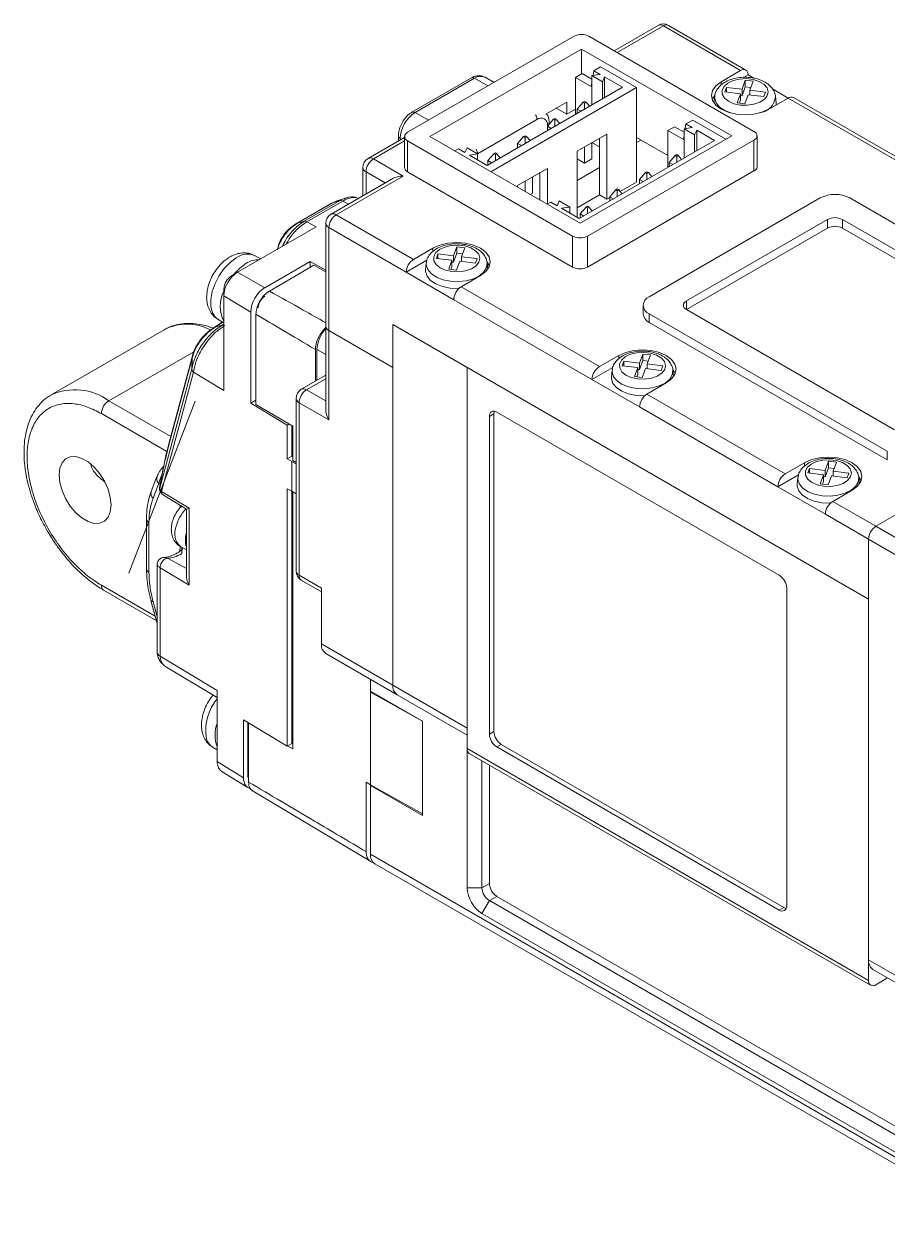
# Model space of a CAD drawing. Header units: millimetres. Extents: x 5 to 415, y 5 to 292.
# Drawn here: x 308.93 to 329.46, y 232.69 to 261.18 of the extents above; entities that cross this region are included whole.
import ezdxf

# ---------------------------------------------------------------- set-up
doc = ezdxf.new("R2010")
doc.units = ezdxf.units.MM
doc.linetypes.add('CENTERX2', pattern=[20.32, 12.7, -2.54, 2.54, -2.54])
doc.layers.add('CENTER_LINE', color=7, linetype='CENTERX2')

msp = doc.modelspace()

# ---------------------------------------------------------------- linework, layer by layer
at = {"color": 7, "linetype": 'Continuous', "lineweight": 18}
for p, q in [((324.016, 261.147), (322.972, 260.545)), ((325.979, 260.074), (324.141, 261.135)), ((326.104, 260.086), (324.266, 261.147)), ((322.019, 260.89), (318.06, 258.604)), ((326.297, 258.625), (322.373, 260.89)), ((322.196, 260.584), (318.59, 258.502)), ((322.196, 260.584), (325.767, 258.523)), ((322.196, 259.992), (322.196, 260.584)), ((322.488, 260.068), (322.647, 260.16)), ((322.647, 260.16), (323.504, 259.666)), ((319.576, 259.897), (318.161, 259.081)), ((319.651, 259.89), (318.236, 259.073)), ((320.115, 259.791), (319.901, 259.915)), ((322.214, 260.002), (322.055, 259.91)), ((322.055, 259.91), (322.426, 259.696)), ((322.055, 259.91), (322.055, 259.033)), ((322.214, 260.002), (322.443, 259.87)), ((322.443, 259.952), (322.638, 259.982)), ((322.692, 259.808), (322.443, 259.952)), ((322.443, 259.257), (322.443, 259.952)), ((322.488, 260.068), (322.469, 259.956)), ((322.488, 260.068), (322.638, 259.982)), ((322.744, 259.921), (322.692, 259.808)), ((322.744, 259.921), (323.168, 259.676)), ((322.744, 259.431), (322.744, 259.921)), ((325.979, 260.074), (325.52, 259.808)), ((326.09, 259.843), (326.012, 259.628)), ((326.156, 259.972), (326.048, 259.909)), ((326.276, 259.82), (326.09, 259.843)), ((326.09, 259.688), (326.09, 259.843)), ((326.292, 259.893), (326.156, 259.972)), ((323.168, 259.676), (319.951, 257.818)), ((323.504, 259.666), (320.04, 257.665)), ((322.443, 259.797), (322.426, 259.696)), ((322.692, 259.401), (322.692, 259.808)), ((323.504, 259.666), (323.504, 257.42)), ((325.64, 259.673), (325.601, 259.566)), ((325.601, 259.566), (325.973, 259.521)), ((326.012, 259.628), (325.64, 259.673)), ((325.64, 259.561), (325.64, 259.673)), ((326.09, 259.688), (326.012, 259.473)), ((326.012, 259.473), (326.012, 259.628)), ((326.222, 259.672), (326.09, 259.688)), ((326.198, 259.606), (326.276, 259.82)), ((326.57, 259.561), (326.198, 259.606)), ((326.198, 259.494), (326.198, 259.606)), ((326.531, 259.453), (326.57, 259.561)), ((327.111, 259.42), (326.736, 259.637)), ((321.843, 259.318), (321.348, 259.033)), ((321.843, 259.033), (321.843, 259.318)), ((322.09, 259.155), (322.232, 259.318)), ((322.267, 259.339), (322.232, 259.318)), ((322.232, 259.318), (322.267, 259.298)), ((322.302, 259.318), (322.267, 259.339)), ((322.267, 259.298), (322.302, 259.318)), ((322.267, 259.298), (322.267, 259.155)), ((322.302, 259.318), (322.385, 259.223)), ((325.362, 259.459), (325.346, 259.306)), ((325.973, 259.521), (325.895, 259.306)), ((325.895, 259.306), (326.081, 259.284)), ((325.973, 259.366), (325.949, 259.3)), ((325.973, 259.366), (325.973, 259.521)), ((326.012, 259.473), (325.973, 259.478)), ((326.081, 259.284), (326.159, 259.498)), ((326.159, 259.498), (326.531, 259.453)), ((326.651, 259.155), (327.111, 259.42)), ((326.825, 259.304), (326.808, 259.459)), ((330.399, 257.522), (327.111, 259.42)), ((330.524, 257.535), (327.236, 259.433)), ((321.595, 259.175), (321.843, 259.033)), ((322.055, 259.155), (321.843, 259.033)), ((322.178, 259.104), (322.09, 259.155)), ((322.09, 259.155), (322.09, 259.053)), ((321.383, 258.747), (321.524, 258.91)), ((321.471, 258.696), (321.383, 258.747)), ((321.383, 258.747), (321.383, 258.645)), ((321.427, 258.798), (321.427, 258.828)), ((321.56, 258.931), (321.524, 258.91)), ((321.524, 258.91), (321.56, 258.89)), ((321.595, 258.91), (321.56, 258.931)), ((321.56, 258.89), (321.595, 258.91)), ((321.56, 258.747), (321.56, 258.89)), ((321.595, 258.91), (321.678, 258.815)), ((324.406, 258.737), (324.247, 258.645)), ((324.406, 258.737), (324.635, 258.605)), ((324.635, 258.686), (324.83, 258.716)), ((324.884, 258.543), (324.635, 258.686)), ((324.635, 257.991), (324.635, 258.686)), ((324.68, 258.803), (324.662, 258.69)), ((324.68, 258.803), (324.839, 258.895)), ((324.68, 258.803), (324.83, 258.716)), ((324.839, 258.895), (325.626, 258.441)), ((317.986, 258.483), (317.121, 257.984)), ((317.839, 258.522), (317.839, 258.398)), ((317.986, 258.502), (317.986, 257.767)), ((318.59, 258.502), (322.161, 256.441)), ((320.817, 258.502), (320.676, 258.339)), ((320.853, 258.522), (320.817, 258.502)), ((320.817, 258.502), (320.853, 258.482)), ((320.888, 258.502), (320.853, 258.522)), ((320.853, 258.482), (320.888, 258.502)), ((320.853, 258.482), (320.853, 258.339)), ((320.971, 258.407), (320.888, 258.502)), ((322.09, 258.155), (322.797, 258.563)), ((325.36, 258.41), (322.143, 256.553)), ((325.767, 258.523), (322.161, 256.441)), ((322.338, 256.135), (326.297, 258.421)), ((322.62, 258.461), (322.62, 257.767)), ((322.797, 258.563), (322.797, 257.012)), ((324.247, 258.053), (323.504, 258.482)), ((323.504, 258.359), (323.611, 258.42)), ((324.247, 258.645), (324.618, 258.431)), ((324.247, 258.645), (324.247, 257.767)), ((324.635, 258.532), (324.618, 258.431)), ((324.936, 258.655), (324.884, 258.543)), ((324.884, 258.135), (324.884, 258.543)), ((324.936, 258.655), (325.36, 258.41)), ((324.936, 258.165), (324.936, 258.655)), ((326.297, 257.686), (326.297, 258.421)), ((326.371, 257.788), (326.371, 258.523)), ((318.06, 258.4), (321.984, 256.135)), ((318.06, 258.4), (318.06, 257.665)), ((319.183, 258.16), (319.271, 258.211)), ((319.421, 258.125), (319.271, 258.211)), ((319.473, 258.237), (319.421, 258.125)), ((319.722, 258.093), (319.473, 258.237)), ((320.764, 258.288), (320.676, 258.339)), ((320.676, 258.339), (320.676, 258.237)), ((322.09, 256.604), (322.09, 258.155)), ((322.267, 258.257), (322.267, 257.869)), ((322.62, 258.257), (322.444, 258.359)), ((322.444, 258.359), (322.444, 257.971)), ((317.246, 257.971), (317.954, 257.563)), ((319.527, 258.063), (319.722, 258.093)), ((319.951, 257.818), (319.527, 258.063)), ((319.722, 257.951), (319.722, 258.093)), ((319.969, 257.931), (320.11, 258.094)), ((320.057, 257.88), (319.969, 257.931)), ((319.969, 257.931), (319.969, 257.829)), ((320.146, 258.114), (320.11, 258.094)), ((320.11, 258.094), (320.146, 258.073)), ((320.181, 258.094), (320.146, 258.114)), ((320.146, 258.073), (320.181, 258.094)), ((320.146, 258.073), (320.146, 257.931)), ((320.181, 258.094), (320.263, 257.999)), ((322.09, 257.971), (322.267, 257.869)), ((322.267, 257.869), (322.444, 257.971)), ((324.282, 257.89), (324.424, 258.053)), ((324.37, 257.839), (324.282, 257.89)), ((324.282, 257.89), (324.282, 257.788)), ((324.459, 258.073), (324.424, 258.053)), ((324.424, 258.053), (324.459, 258.033)), ((324.494, 258.053), (324.459, 258.073)), ((324.459, 258.033), (324.494, 258.053)), ((324.459, 258.033), (324.459, 257.89)), ((324.494, 258.053), (324.577, 257.958)), ((317.954, 257.563), (316.363, 256.645)), ((316.996, 257.767), (316.996, 257.095)), ((318.06, 257.665), (321.984, 255.4)), ((320.676, 257.339), (321.383, 257.747)), ((321.206, 257.645), (321.206, 256.992)), ((321.383, 257.747), (321.383, 256.899)), ((322.62, 257.767), (322.09, 257.461)), ((322.338, 255.4), (326.297, 257.686)), ((322.62, 257.767), (322.62, 257.114)), ((323.575, 257.482), (323.716, 257.645)), ((323.752, 257.665), (323.716, 257.645)), ((323.716, 257.645), (323.752, 257.624)), ((323.787, 257.645), (323.752, 257.665)), ((323.752, 257.624), (323.787, 257.645)), ((323.752, 257.482), (323.752, 257.624)), ((323.787, 257.645), (323.87, 257.55)), ((317.704, 257.503), (316.238, 256.657)), ((320.676, 257.298), (320.676, 257.339)), ((320.853, 257.441), (320.853, 257.196)), ((321.029, 257.543), (321.029, 257.155)), ((323.504, 257.42), (323.116, 257.196)), ((323.663, 257.431), (323.575, 257.482)), ((323.575, 257.482), (323.575, 257.38)), ((316.453, 256.981), (315.601, 256.489)), ((316.453, 256.981), (316.277, 256.927)), ((316.558, 257.031), (316.387, 256.974)), ((316.627, 257.054), (316.578, 257.038)), ((320.977, 257.124), (321.029, 257.155)), ((322.09, 256.808), (322.62, 257.114)), ((322.62, 257.114), (322.797, 257.012)), ((322.868, 257.053), (322.797, 257.012)), ((323.009, 257.237), (322.868, 257.073)), ((322.956, 257.022), (322.868, 257.073)), ((322.868, 257.073), (322.868, 256.971)), ((323.045, 257.257), (323.009, 257.237)), ((323.009, 257.237), (323.045, 257.216)), ((323.08, 257.237), (323.045, 257.257)), ((323.045, 257.216), (323.08, 257.237)), ((323.045, 257.216), (323.045, 257.073)), ((323.163, 257.141), (323.08, 257.237)), ((327.871, 257.043), (323.805, 254.696)), ((334.235, 253.777), (328.578, 257.043)), ((316.244, 256.912), (315.389, 256.419)), ((316.277, 256.927), (315.425, 256.435)), ((316.515, 256.97), (315.663, 256.478)), ((316.342, 256.958), (316.24, 256.91)), ((321.375, 256.895), (321.463, 256.946)), ((321.613, 256.859), (321.463, 256.946)), ((321.665, 256.972), (321.613, 256.859)), ((321.914, 256.828), (321.665, 256.972)), ((321.719, 256.798), (321.914, 256.828)), ((322.143, 256.553), (321.719, 256.798)), ((321.914, 256.685), (321.914, 256.828)), ((322.161, 256.665), (322.302, 256.828)), ((322.338, 256.849), (322.302, 256.828)), ((322.302, 256.828), (322.338, 256.808)), ((322.373, 256.828), (322.338, 256.849)), ((322.338, 256.808), (322.373, 256.828)), ((322.338, 256.808), (322.338, 256.665)), ((322.373, 256.828), (322.455, 256.733)), ((315.425, 256.435), (315.601, 256.489)), ((315.663, 256.478), (315.884, 256.356)), ((316.113, 256.441), (316.113, 253.991)), ((316.363, 256.645), (318.201, 255.583)), ((322.09, 256.604), (322.073, 256.594)), ((322.249, 256.614), (322.161, 256.665)), ((322.161, 256.665), (322.161, 256.563)), ((328.047, 256.532), (324.689, 254.594)), ((328.047, 256.328), (328.047, 256.532)), ((333.351, 253.675), (328.401, 256.532)), ((328.401, 256.532), (328.401, 256.328)), ((315.884, 256.356), (314.011, 255.275)), ((316.186, 256.339), (316.186, 253.889)), ((318.024, 255.277), (316.186, 256.339)), ((321.984, 255.4), (321.984, 256.135)), ((322.338, 256.135), (322.338, 255.4)), ((328.047, 256.328), (324.689, 254.389)), ((333.351, 253.471), (328.401, 256.328)), ((314.978, 255.873), (314.963, 255.824)), ((318.661, 255.849), (318.201, 255.583)), ((319.231, 255.883), (319.153, 255.669)), ((319.417, 255.861), (319.231, 255.883)), ((319.231, 255.728), (319.231, 255.883)), ((319.339, 255.646), (319.417, 255.861)), ((314.562, 255.592), (314.431, 255.668)), ((318.519, 255.563), (318.024, 255.277)), ((318.781, 255.714), (318.742, 255.606)), ((318.742, 255.606), (319.114, 255.561)), ((319.153, 255.669), (318.781, 255.714)), ((318.781, 255.602), (318.781, 255.714)), ((319.114, 255.561), (319.036, 255.347)), ((319.114, 255.406), (319.114, 255.561)), ((319.231, 255.728), (319.153, 255.514)), ((319.153, 255.514), (319.153, 255.669)), ((319.363, 255.712), (319.231, 255.728)), ((319.711, 255.601), (319.339, 255.646)), ((319.339, 255.534), (319.339, 255.646)), ((319.672, 255.494), (319.711, 255.601)), ((314.011, 255.275), (313.87, 255.19)), ((314.666, 254.91), (314.011, 255.275)), ((315.744, 255.533), (314.666, 254.91)), ((314.772, 254.83), (315.832, 255.443)), ((315.744, 255.533), (316.113, 255.327)), ((315.744, 255.533), (315.744, 255.391)), ((316.113, 255.285), (315.832, 255.443)), ((318.024, 255.277), (319.156, 254.624)), ((318.503, 255.499), (318.487, 255.344)), ((319.036, 255.347), (319.222, 255.324)), ((319.114, 255.406), (319.09, 255.34)), ((319.153, 255.514), (319.114, 255.518)), ((319.222, 255.324), (319.3, 255.539)), ((319.3, 255.539), (319.672, 255.494)), ((319.966, 255.346), (319.95, 255.499)), ((319.332, 254.93), (319.792, 255.196)), ((313.687, 254.712), (313.689, 254.877)), ((313.687, 254.712), (313.687, 252.467)), ((314.329, 254.328), (313.687, 254.712)), ((319.332, 254.93), (322.62, 253.032)), ((322.444, 252.726), (319.156, 254.624)), ((323.658, 254.491), (323.658, 254.287)), ((313.556, 254.152), (313.687, 254.077)), ((314.329, 252.163), (314.329, 254.328)), ((314.452, 252.132), (314.452, 254.276)), ((323.805, 254.287), (329.462, 251.022)), ((323.805, 254.287), (323.805, 254.083)), ((324.689, 254.389), (329.638, 251.532)), ((312.265, 253.909), (309.578, 252.358)), ((313.657, 254.094), (313.428, 253.942)), ((313.646, 254.018), (313.481, 253.967)), ((313.687, 254.046), (313.646, 254.018)), ((316.113, 253.991), (316.113, 252.011)), ((316.186, 253.889), (317.706, 253.011)), ((316.186, 253.889), (316.186, 251.766)), ((317.706, 254.032), (329.02, 247.501)), ((317.706, 253.011), (317.706, 254.032)), ((317.706, 254.032), (319.474, 253.011)), ((317.706, 254.032), (317.706, 245.458)), ((323.805, 254.083), (329.462, 250.818)), ((312.942, 253.293), (312.381, 251.198)), ((312.95, 253.284), (312.933, 253.231)), ((315.866, 252.686), (315.866, 253.44)), ((315.903, 253.439), (315.903, 252.708)), ((323.08, 253.297), (322.62, 253.032)), ((323.65, 253.332), (323.572, 253.117)), ((323.836, 253.31), (323.65, 253.332)), ((323.65, 253.177), (323.65, 253.332)), ((323.758, 253.095), (323.836, 253.31)), ((312.933, 253.231), (312.373, 251.139)), ((312.927, 252.978), (312.933, 253.231)), ((317.706, 245.458), (317.706, 253.011)), ((319.474, 253.011), (319.474, 244.438)), ((319.474, 253.011), (329.02, 247.501)), ((319.474, 253.011), (319.474, 243.948)), ((322.938, 253.011), (322.444, 252.726)), ((323.2, 253.162), (323.161, 253.055)), ((323.161, 253.055), (323.533, 253.01)), ((323.572, 253.117), (323.2, 253.162)), ((323.2, 253.05), (323.2, 253.162)), ((323.533, 253.01), (323.455, 252.795)), ((323.533, 252.855), (323.533, 253.01)), ((323.65, 253.177), (323.572, 252.962)), ((323.572, 252.962), (323.572, 253.117)), ((323.782, 253.161), (323.65, 253.177)), ((324.13, 253.05), (323.758, 253.095)), ((323.758, 252.983), (323.758, 253.095)), ((324.091, 252.943), (324.13, 253.05)), ((312.927, 252.978), (312.164, 250.146)), ((312.967, 252.897), (312.204, 250.065)), ((313.687, 252.467), (312.967, 252.897)), ((316.113, 252.829), (315.53, 252.493)), ((322.444, 252.726), (323.575, 252.073)), ((322.923, 252.948), (322.906, 252.793)), ((323.455, 252.795), (323.641, 252.773)), ((323.533, 252.855), (323.509, 252.789)), ((323.572, 252.962), (323.533, 252.967)), ((323.641, 252.773), (323.719, 252.988)), ((323.719, 252.988), (324.091, 252.943)), ((324.385, 252.795), (324.369, 252.948)), ((323.752, 252.379), (324.211, 252.644)), ((314.329, 252.163), (314.452, 252.234)), ((315.198, 251.644), (314.329, 252.163)), ((315.405, 252.276), (315.405, 248.173)), ((316.186, 251.766), (315.479, 252.174)), ((315.479, 252.174), (315.479, 248.071)), ((323.752, 252.379), (327.04, 250.481)), ((314.452, 252.132), (315.325, 251.615)), ((320.11, 251.909), (320.004, 251.848)), ((320.11, 251.909), (320.11, 244.356)), ((320.181, 251.95), (326.898, 248.072)), ((326.863, 250.175), (323.575, 252.073)), ((315.237, 251.667), (315.198, 251.644)), ((315.198, 250.84), (315.198, 251.644)), ((315.302, 250.9), (315.302, 251.629)), ((315.325, 251.615), (315.325, 250.799)), ((320.004, 251.848), (320.004, 244.295)), ((329.462, 250.818), (329.462, 251.022)), ((315.302, 250.9), (315.198, 250.84)), ((315.198, 250.84), (315.302, 250.778)), ((315.325, 250.887), (315.302, 250.9)), ((315.302, 250.067), (315.302, 250.778)), ((315.405, 250.718), (315.302, 250.778)), ((315.325, 250.799), (315.405, 250.751)), ((327.499, 250.746), (327.04, 250.481)), ((328.07, 250.781), (327.992, 250.566)), ((328.256, 250.758), (328.07, 250.781)), ((328.07, 250.626), (328.07, 250.781)), ((328.178, 250.544), (328.256, 250.758)), ((332.202, 250.971), (329.197, 249.236)), ((312.238, 250.547), (312.159, 250.152)), ((312.239, 250.574), (312.165, 250.204)), ((312.24, 250.58), (312.239, 250.574)), ((327.358, 250.46), (326.863, 250.175)), ((327.62, 250.611), (327.581, 250.504)), ((327.581, 250.504), (327.953, 250.459)), ((327.992, 250.566), (327.62, 250.611)), ((327.62, 250.499), (327.62, 250.611)), ((327.953, 250.459), (327.875, 250.244)), ((327.953, 250.304), (327.953, 250.459)), ((328.07, 250.626), (327.992, 250.411)), ((327.992, 250.411), (327.992, 250.566)), ((328.061, 250.222), (328.139, 250.436)), ((328.202, 250.61), (328.07, 250.626)), ((328.139, 250.436), (328.511, 250.391)), ((328.55, 250.499), (328.178, 250.544)), ((328.178, 250.432), (328.178, 250.544)), ((328.511, 250.391), (328.55, 250.499)), ((312.098, 250.418), (311.961, 250.062)), ((312.006, 249.908), (312.143, 250.264)), ((312.159, 250.152), (312.16, 250.16)), ((326.863, 250.175), (327.994, 249.521)), ((327.342, 250.397), (327.325, 250.242)), ((327.875, 250.244), (328.061, 250.222)), ((327.953, 250.304), (327.929, 250.238)), ((327.992, 250.411), (327.953, 250.416)), ((328.805, 250.244), (328.788, 250.397)), ((312.204, 250.065), (312.867, 249.668)), ((312.231, 249.991), (312.799, 249.646)), ((315.302, 250.067), (315.198, 250.129)), ((315.198, 244.01), (315.198, 250.129)), ((315.302, 250.067), (315.405, 250.007)), ((315.302, 244.07), (315.302, 250.067)), ((315.325, 250.054), (315.325, 243.941)), ((328.171, 249.828), (328.631, 250.093)), ((312.65, 249.737), (312.65, 249.681)), ((312.797, 249.651), (312.797, 248.052)), ((312.867, 249.668), (312.867, 247.835)), ((328.171, 249.828), (329.197, 249.236)), ((311.849, 249.404), (311.849, 248.222)), ((311.908, 248.14), (311.908, 249.323)), ((329.02, 248.93), (327.994, 249.521)), ((329.197, 249.236), (330.005, 248.769)), ((312.642, 248.66), (312.65, 248.733)), ((312.65, 248.76), (312.65, 248.733)), ((312.65, 248.733), (312.654, 248.756)), ((312.656, 248.754), (312.797, 248.672)), ((312.686, 248.737), (312.685, 248.666)), ((312.688, 248.584), (312.695, 248.731)), ((329.02, 247.501), (329.02, 248.93)), ((329.02, 248.93), (329.02, 238.927)), ((329.828, 248.463), (329.02, 248.93)), ((312.682, 248.58), (312.688, 248.584)), ((312.102, 248.324), (312.102, 246.246)), ((312.172, 248.25), (312.172, 246.145)), ((312.867, 247.835), (312.172, 248.25)), ((315.479, 248.071), (316.009, 247.765)), ((315.53, 247.957), (316.009, 247.68)), ((310.828, 247.719), (312.081, 246.996)), ((316.009, 247.765), (316.009, 246.438)), ((327.075, 247.766), (327.075, 240.213)), ((311.954, 247.471), (312.091, 246.958)), ((329.02, 247.501), (329.02, 238.437)), ((312.091, 246.958), (312.102, 246.932)), ((316.009, 246.438), (317.706, 245.458)), ((316.113, 246.209), (317.81, 245.229)), ((312.172, 246.145), (313.53, 245.334)), ((312.325, 245.887), (313.53, 245.167)), ((317.176, 245.595), (317.176, 245.315)), ((317.176, 245.295), (317.176, 245.595)), ((313.53, 245.334), (313.53, 243.641)), ((318.413, 244.601), (317.176, 245.315)), ((317.193, 245.305), (317.176, 245.295)), ((317.706, 245.458), (319.474, 244.438)), ((317.176, 243.091), (317.176, 245.295)), ((318.41, 244.6), (317.176, 245.295)), ((317.81, 245.229), (319.474, 244.269)), ((314.156, 244.633), (315.198, 244.01)), ((314.156, 243.254), (314.156, 244.633)), ((314.26, 243.312), (314.26, 244.571)), ((314.277, 244.561), (314.283, 244.557)), ((314.277, 244.561), (314.277, 243.152)), ((314.277, 244.561), (314.277, 244.561)), ((318.412, 244.601), (318.41, 244.6)), ((318.41, 244.6), (318.41, 242.395)), ((318.413, 242.355), (318.413, 244.601)), ((320.004, 244.295), (320.11, 244.356)), ((313.433, 243.975), (313.53, 243.919)), ((315.198, 244.01), (315.302, 244.07)), ((315.203, 244.013), (315.325, 243.941)), ((315.325, 244.057), (315.302, 244.07)), ((319.474, 243.948), (329.02, 238.437)), ((319.474, 240.64), (319.474, 243.948)), ((320.287, 244.05), (320.181, 243.989)), ((320.181, 243.989), (326.898, 240.111)), ((320.287, 244.05), (327.005, 240.172)), ((313.53, 243.641), (314.156, 243.254)), ((319.526, 243.833), (329.072, 238.323)), ((319.827, 243.659), (319.827, 240.64)), ((313.628, 243.415), (314.255, 243.028)), ((320.004, 243.557), (320.004, 240.743)), ((317.071, 243.153), (317.176, 243.091)), ((317.071, 241.499), (317.071, 243.153)), ((317.176, 243.091), (318.41, 242.395)), ((317.176, 243.091), (317.176, 243.069)), ((317.194, 243.08), (317.176, 243.069)), ((318.413, 242.355), (317.176, 243.069)), ((317.176, 243.069), (317.176, 241.436)), ((314.349, 242.959), (317.188, 241.263)), ((318.413, 242.397), (318.41, 242.395)), ((317.176, 241.436), (331.919, 232.925)), ((317.279, 241.207), (332.032, 232.691)), ((319.827, 240.64), (320.004, 240.743)), ((319.474, 240.64), (319.827, 240.64)), ((319.827, 240.028), (320.004, 240.334)), ((320.181, 240.436), (320.004, 240.334)), ((320.004, 240.334), (330.505, 234.272)), ((320.181, 240.436), (330.681, 234.375)), ((326.898, 240.111), (327.005, 240.172)), ((330.328, 233.966), (319.827, 240.028)), ((329.02, 238.927), (330.434, 238.111)), ((329.123, 238.698), (330.538, 237.882)), ((329.197, 238.335), (329.474, 238.495))]:
    msp.add_line(p, q, dxfattribs=at)
at = {"color": 8, "linetype": 'Continuous', "lineweight": 18}
for p, q in [((324.141, 261.135), (323.045, 260.502)), ((319.651, 259.89), (319.969, 259.706)), ((325.52, 259.73), (325.52, 259.808)), ((318.236, 259.073), (318.554, 258.89)), ((321.136, 258.91), (319.721, 258.094)), ((321.383, 258.747), (321.383, 258.767)), ((317.883, 258.461), (317.916, 258.442)), ((317.883, 258.461), (317.883, 258.423)), ((317.986, 258.399), (317.246, 257.971)), ((317.527, 257.401), (317.07, 257.665)), ((317.07, 257.665), (317.07, 257.137)), ((316.277, 256.927), (316.343, 256.956)), ((316.515, 256.97), (316.65, 256.895)), ((315.397, 256.417), (315.425, 256.435)), ((318.661, 255.771), (318.661, 255.849)), ((324.689, 254.594), (324.689, 254.389)), ((313.481, 253.967), (313.444, 253.943)), ((313.481, 253.967), (313.665, 254.089)), ((310.953, 252.222), (312.971, 253.387)), ((315.903, 253.439), (316.113, 253.318)), ((323.08, 253.22), (323.08, 253.297)), ((316.113, 252.744), (315.655, 252.48)), ((315.655, 252.48), (316.113, 252.216)), ((310.953, 252.222), (312.427, 251.371)), ((310.776, 251.916), (312.336, 251.015)), ((327.499, 250.668), (327.499, 250.746)), ((312.143, 250.264), (312.174, 250.246)), ((312.797, 248.229), (312.347, 248.476)), ((312.054, 247.095), (310.776, 247.833)), ((312.102, 247.08), (312.006, 247.441)), ((314.277, 243.302), (314.26, 243.312))]:
    msp.add_line(p, q, dxfattribs=at)
at = {"color": 7, "linetype": 'Continuous', "lineweight": 18, "flags": 128}
for points in [[(325.972, 259.252), (326.136, 259.247), (326.295, 259.27), (326.436, 259.319), (326.545, 259.389), (326.614, 259.475), (326.635, 259.569), (326.608, 259.662), (326.534, 259.747), (326.421, 259.815), (326.277, 259.861), (326.117, 259.881), (325.953, 259.872), (325.802, 259.836), (325.675, 259.775), (325.585, 259.696), (325.54, 259.605), (325.543, 259.51), (325.594, 259.42), (325.689, 259.343), (325.819, 259.285), (325.972, 259.252)], [(325.52, 259.808), (325.392, 259.713), (325.313, 259.601), (325.285, 259.482), (325.313, 259.362), (325.392, 259.251), (325.52, 259.155), (325.685, 259.082), (325.878, 259.036), (326.085, 259.02), (326.292, 259.036), (326.485, 259.082), (326.651, 259.155)], [(325.361, 259.474), (325.313, 259.397), (325.305, 259.38)], [(326.826, 259.256), (326.825, 259.301), (326.825, 259.304)], [(319.792, 255.196), (319.919, 255.291), (319.999, 255.403), (320.026, 255.522), (319.999, 255.642), (319.919, 255.753), (319.792, 255.849), (319.626, 255.922), (319.433, 255.968), (319.226, 255.984), (319.019, 255.968), (318.826, 255.922), (318.661, 255.849)], [(319.113, 255.293), (319.277, 255.287), (319.436, 255.31), (319.577, 255.359), (319.686, 255.43), (319.755, 255.516), (319.777, 255.609), (319.749, 255.703), (319.675, 255.787), (319.562, 255.856), (319.418, 255.902), (319.258, 255.921), (319.094, 255.912), (318.943, 255.876), (318.816, 255.816), (318.726, 255.737), (318.681, 255.646), (318.684, 255.551), (318.735, 255.461), (318.83, 255.384), (318.96, 255.326), (319.113, 255.293)], [(313.934, 255.241), (314.066, 255.377), (314.214, 255.486)], [(318.487, 255.344), (318.486, 255.294), (318.522, 255.185), (318.606, 255.084), (318.732, 254.999), (318.892, 254.936), (319.074, 254.899), (319.267, 254.891), (319.28, 254.891)], [(320.007, 255.42), (319.999, 255.438), (319.95, 255.515)], [(324.211, 252.644), (324.339, 252.74), (324.418, 252.851), (324.446, 252.971), (324.418, 253.09), (324.339, 253.202), (324.211, 253.297), (324.046, 253.371), (323.853, 253.417), (323.646, 253.433), (323.439, 253.417), (323.246, 253.371), (323.08, 253.297)], [(323.533, 252.742), (323.697, 252.736), (323.856, 252.759), (323.996, 252.808), (324.106, 252.878), (324.174, 252.964), (324.196, 253.058), (324.169, 253.152), (324.095, 253.236), (323.981, 253.304), (323.838, 253.35), (323.677, 253.37), (323.514, 253.361), (323.362, 253.325), (323.236, 253.264), (323.146, 253.185), (323.1, 253.094), (323.103, 253), (323.154, 252.91), (323.249, 252.832), (323.379, 252.775), (323.533, 252.742)], [(322.906, 252.793), (322.906, 252.743), (322.941, 252.633), (323.025, 252.533), (323.151, 252.448), (323.311, 252.385), (323.494, 252.348), (323.687, 252.339), (323.7, 252.34)], [(324.426, 252.869), (324.418, 252.886), (324.374, 252.958)], [(320.121, 251.973), (320.114, 251.947), (320.11, 251.909)], [(311.006, 249.742), (310.988, 249.581), (310.935, 249.451), (310.851, 249.358), (310.739, 249.308), (310.607, 249.304), (310.462, 249.347), (310.313, 249.433), (310.168, 249.558), (310.036, 249.714), (309.924, 249.893), (309.84, 250.083), (309.787, 250.275), (309.769, 250.456), (309.787, 250.617), (309.84, 250.747), (309.924, 250.84), (310.036, 250.89), (310.168, 250.894), (310.313, 250.851), (310.462, 250.765), (310.607, 250.64), (310.739, 250.484), (310.851, 250.305), (310.935, 250.115), (310.988, 249.923), (311.006, 249.742)], [(328.631, 250.093), (328.758, 250.189), (328.838, 250.3), (328.865, 250.42), (328.838, 250.539), (328.758, 250.65), (328.631, 250.746), (328.465, 250.82), (328.272, 250.866), (328.065, 250.881), (327.858, 250.866), (327.665, 250.82), (327.499, 250.746)], [(327.952, 250.19), (328.116, 250.185), (328.275, 250.208), (328.416, 250.256), (328.525, 250.327), (328.594, 250.413), (328.615, 250.507), (328.588, 250.6), (328.514, 250.685), (328.401, 250.753), (328.257, 250.799), (328.097, 250.818), (327.933, 250.81), (327.782, 250.773), (327.655, 250.713), (327.565, 250.634), (327.52, 250.543), (327.523, 250.448), (327.574, 250.358), (327.668, 250.281), (327.799, 250.223), (327.952, 250.19)], [(327.325, 250.242), (327.325, 250.192), (327.361, 250.082), (327.445, 249.981), (327.571, 249.897), (327.73, 249.834), (327.913, 249.797), (328.106, 249.788), (328.119, 249.789)], [(328.845, 250.318), (328.838, 250.335), (328.789, 250.412)], [(327.005, 240.172), (327.039, 240.156), (327.065, 240.149)]]:
    msp.add_lwpolyline(points, dxfattribs=at)
at = {"color": 8, "linetype": 'Continuous', "lineweight": 18, "flags": 128}
for points in [[(325.741, 259.065), (325.602, 259.121), (325.479, 259.204), (325.397, 259.303), (325.362, 259.41), (325.362, 259.459)], [(313.984, 255.619), (313.837, 255.51), (313.698, 255.366), (313.576, 255.196), (313.479, 255.01), (313.412, 254.817), (313.378, 254.63), (313.381, 254.459), (313.419, 254.314), (313.49, 254.204), (313.556, 254.152)], [(319.078, 255.064), (318.899, 255.1), (318.743, 255.162), (318.62, 255.245), (318.538, 255.343), (318.503, 255.45), (318.503, 255.5)], [(319.949, 255.5), (319.95, 255.496), (319.936, 255.388), (319.873, 255.284), (319.766, 255.194), (319.623, 255.123), (319.452, 255.076), (319.266, 255.056), (319.078, 255.064)], [(323.497, 252.513), (323.319, 252.549), (323.162, 252.61), (323.039, 252.693), (322.957, 252.792), (322.922, 252.899), (322.923, 252.948)], [(324.369, 252.949), (324.369, 252.945), (324.355, 252.836), (324.292, 252.733), (324.186, 252.643), (324.042, 252.572), (323.872, 252.525), (323.686, 252.504), (323.497, 252.513)], [(312.373, 251.139), (312.376, 251.173), (312.381, 251.198)], [(312.239, 250.574), (312.238, 250.568), (312.238, 250.547)], [(327.916, 249.961), (327.738, 249.998), (327.582, 250.059), (327.459, 250.142), (327.377, 250.24), (327.342, 250.348), (327.342, 250.397)], [(328.788, 250.398), (328.789, 250.394), (328.774, 250.285), (328.712, 250.182), (328.605, 250.092), (328.461, 250.021), (328.291, 249.973), (328.105, 249.953), (327.916, 249.961)], [(312.006, 247.441), (311.983, 247.447), (311.966, 247.456), (311.956, 247.467), (311.954, 247.471)], [(312.102, 246.942), (312.093, 246.953), (312.091, 246.958)]]:
    msp.add_lwpolyline(points, dxfattribs=at)
at = {"color": 7, "linetype": 'Continuous', "lineweight": 18}
for centre, radius, start, end in [((324.141, 260.931), 0.25, 60.0027, 119.9973), ((322.196, 260.549), 0.384, 62.6097, 117.3903), ((326.048, 259.989), 0.109, 350.786, 129.2033), ((327.184, 259.318), 0.126, 65.6929, 125.6176), ((318.65, 258.426), 0.768, 122.6055, 177.3945), ((321.232, 258.792), 0.153, 350.786, 129.2033), ((318.098, 258.502), 0.109, 110.7834, 249.2166), ((326.259, 258.523), 0.109, 290.7834, 69.2166), ((317.246, 257.767), 0.25, 119.9973, 180), ((317.453, 257.648), 0.384, 122.6055, 177.3945), ((318.112, 257.78), 0.126, 185.6948, 245.6253), ((326.246, 257.8), 0.126, 294.3747, 354.3052), ((328.224, 256.36), 0.769, 62.6097, 117.3903), ((316.363, 256.441), 0.25, 119.9973, 180), ((316.57, 256.321), 0.384, 122.6055, 177.3945), ((328.224, 256.191), 0.384, 62.6097, 117.3903), ((322.161, 256.476), 0.384, 242.6097, 297.3903), ((328.224, 255.987), 0.384, 62.6097, 117.3903), ((314.505, 255.057), 0.518, 87.1343, 124.1221), ((318.408, 255.26), 0.384, 122.6055, 177.3945), ((314.392, 254.68), 0.706, 122.6055, 177.3945), ((322.161, 255.741), 0.384, 242.6097, 297.3903), ((314.082, 254.859), 0.393, 122.6055, 177.3945), ((314.415, 254.468), 0.811, 153.7209, 206.0018), ((315.059, 254.295), 0.731, 122.6055, 177.3945), ((314.854, 254.413), 0.351, 122.6055, 177.3945), ((319.539, 254.607), 0.384, 122.6055, 177.3945), ((323.882, 254.491), 0.218, 110.7834, 249.2166), ((324.727, 254.491), 0.109, 110.7834, 249.2166), ((323.909, 254.312), 0.251, 185.6948, 245.6253), ((316.675, 253.403), 0.773, 136.7049, 177.3022), ((316.238, 254.003), 0.126, 185.6948, 245.6253), ((322.827, 252.708), 0.384, 122.6055, 177.3945), ((315.655, 252.276), 0.25, 119.9973, 180), ((315.862, 252.157), 0.384, 122.6055, 177.3945), ((311.16, 251.898), 0.384, 122.6055, 177.3945), ((323.959, 252.055), 0.384, 122.6055, 177.3945), ((320.112, 251.865), 0.109, 50.7967, 189.214), ((327.247, 250.157), 0.384, 122.6055, 177.3945), ((312.273, 250.149), 0.109, 181.664, 230.3258), ((328.378, 249.504), 0.384, 122.6055, 177.3945), ((313.325, 248.91), 0.552, 162.9192, 197.1168), ((329.404, 248.912), 0.384, 122.6055, 177.3945), ((315.655, 248.173), 0.25, 180, 240.0027), ((326.691, 247.748), 0.384, 2.6055, 57.3945), ((316.254, 246.411), 0.246, 173.7012, 234.9867), ((317.944, 245.428), 0.24, 172.7442, 235.9436), ((317.951, 245.431), 0.246, 173.7012, 234.9867), ((314.299, 244.271), 0.818, 160.0567, 199.9433), ((320.388, 244.312), 0.384, 182.6055, 237.3945), ((320.494, 244.374), 0.384, 182.6055, 237.3945), ((319.596, 243.934), 0.123, 173.7012, 234.9867), ((317.421, 241.409), 0.246, 173.7012, 234.9867), ((320.388, 240.76), 0.384, 182.6055, 237.3945), ((320.241, 240.675), 0.768, 182.6055, 237.3945), ((320.211, 240.658), 0.384, 182.6055, 237.3945), ((326.967, 240.195), 0.109, 230.7967, 9.214), ((329.265, 238.9), 0.246, 173.7012, 234.9867), ((329.128, 238.42), 0.109, 170.786, 309.2033)]:
    msp.add_arc(centre, radius, start, end, dxfattribs=at)
at = {"color": 8, "linetype": 'Continuous', "lineweight": 18}
for centre, radius, start, end in [((324.068, 261.033), 0.126, 54.3824, 114.3071), ((324.214, 261.033), 0.126, 65.6929, 125.6176), ((319.607, 259.829), 0.0754, 54.3824, 114.3071), ((319.797, 259.685), 0.251, 65.6929, 125.6176), ((326.371, 259.5), 0.439, 277.5866, 354.7509), ((318.192, 259.012), 0.0755, 54.3837, 114.293), ((320.912, 258.901), 0.224, 2.4163, 32.7104), ((321.352, 258.836), 0.0754, 294.3759, 354.2911), ((317.912, 258.529), 0.0737, 184.3171, 246.3671), ((319.497, 258.084), 0.224, 2.4163, 32.7104), ((317.173, 257.869), 0.126, 54.3824, 114.3071), ((317.122, 257.78), 0.126, 185.6948, 245.6253), ((316.238, 256.453), 0.126, 185.6948, 245.6253), ((316.289, 256.542), 0.126, 54.3824, 114.3071), ((314.248, 255.278), 0.431, 64.7783, 127.7022), ((312.815, 252.82), 1.221, 63.5051, 116.7542), ((310.148, 251.101), 1.38, 54.3122, 114.3775), ((315.582, 252.378), 0.126, 54.3824, 114.3071), ((315.531, 252.289), 0.126, 185.6948, 245.6253), ((312.235, 250.374), 0.144, 161.5178, 230.0807), ((312.099, 250.019), 0.145, 162.8112, 229.9982), ((313.563, 248.953), 1.047, 137.9183, 165.4715), ((311.95, 249.415), 0.101, 187.0453, 245.5066), ((312.92, 249.058), 0.402, 156.9315, 229.0572), ((311.949, 248.232), 0.101, 185.6948, 245.6253), ((315.531, 248.185), 0.126, 185.6948, 245.6253), ((315.601, 248.057), 0.123, 173.7012, 234.9867), ((310.902, 247.821), 0.126, 174.4191, 233.8497), ((312.225, 246.257), 0.124, 185.362, 244.6121), ((314.448, 244.375), 1.19, 140.4017, 187.029), ((313.623, 244.281), 0.361, 188.3196, 238.1345)]:
    msp.add_arc(centre, radius, start, end, dxfattribs=at)
at = {"color": 7, "linetype": 'Continuous', "lineweight": 18}
for centre, major_axis, ratio, start_param, end_param in [((317.954, 257.359), (0.354, 0), 0.577382, 1.570796, 2.356113), ((314.509, 243.459), (0.25, 0.433), 0.577206, 2.356266, 3.404131)]:
    msp.add_ellipse(centre, major_axis=major_axis, ratio=ratio, start_param=start_param, end_param=end_param, dxfattribs=at)
for points, knots in [([(319.901, 259.908), (319.882, 259.92), (319.834, 259.95), (319.739, 259.955), (319.649, 259.936), (319.596, 259.908), (319.576, 259.897)], [0, 0, 0, 0, 0.193357, 0.499835, 0.805872, 1, 1, 1, 1]), ([(326.807, 259.46), (326.807, 259.464), (326.809, 259.508), (326.773, 259.59), (326.703, 259.694), (326.597, 259.781), (326.462, 259.85), (326.301, 259.897), (326.125, 259.917), (325.947, 259.909), (325.776, 259.874), (325.62, 259.81), (325.495, 259.722), (325.411, 259.617), (325.367, 259.527), (325.367, 259.473), (325.367, 259.459)], [0, 0, 0, 0, 0.006194, 0.079302, 0.151793, 0.228359, 0.310456, 0.395579, 0.480666, 0.56571, 0.651406, 0.738555, 0.828056, 0.903901, 0.975411, 1, 1, 1, 1]), ([(318.161, 259.081), (318.14, 259.067), (318.082, 259.03), (317.996, 258.943), (317.914, 258.819), (317.859, 258.685), (317.84, 258.584), (317.839, 258.532), (317.839, 258.522)], [0, 0, 0, 0, 0.118674, 0.328798, 0.538832, 0.750427, 0.953568, 1, 1, 1, 1]), ([(321.427, 258.828), (321.426, 258.854), (321.422, 258.917), (321.402, 258.992), (321.369, 259.03), (321.36, 259.04)], [0, 0, 0, 0, 0.325514, 0.82094, 1, 1, 1, 1]), ([(316.87, 257.036), (316.847, 257.047), (316.774, 257.082), (316.679, 257.063), (316.615, 257.05)], [0, 0, 0, 0, 0.321883, 1, 1, 1, 1]), ([(316.343, 256.956), (316.355, 256.963), (316.372, 256.972), (316.385, 256.973), (316.388, 256.973)], [0, 0, 0, 0, 0.763439, 1, 1, 1, 1]), ([(315.399, 256.424), (315.355, 256.396), (315.263, 256.336), (315.131, 256.195), (315.038, 256.047), (314.984, 255.914), (314.973, 255.848), (314.967, 255.813)], [0, 0, 0, 0, 0.20444, 0.43169, 0.692093, 0.838771, 1, 1, 1, 1]), ([(319.948, 255.501), (319.948, 255.504), (319.95, 255.548), (319.914, 255.631), (319.844, 255.734), (319.738, 255.821), (319.603, 255.891), (319.442, 255.937), (319.266, 255.957), (319.088, 255.95), (318.917, 255.914), (318.761, 255.85), (318.636, 255.763), (318.553, 255.657), (318.508, 255.567), (318.508, 255.513), (318.508, 255.499)], [0, 0, 0, 0, 0.006194, 0.079302, 0.151793, 0.228359, 0.310456, 0.395579, 0.480666, 0.56571, 0.651406, 0.738555, 0.828056, 0.903901, 0.975411, 1, 1, 1, 1]), ([(313.822, 255.635), (313.792, 255.616), (313.712, 255.564), (313.594, 255.453), (313.475, 255.301), (313.379, 255.13), (313.311, 254.946), (313.277, 254.763), (313.279, 254.591), (313.315, 254.437), (313.383, 254.306), (313.466, 254.207), (313.534, 254.17), (313.56, 254.156)], [0, 0, 0, 0, 0.060618, 0.16376, 0.266951, 0.370297, 0.474828, 0.581822, 0.681045, 0.774377, 0.86202, 0.946635, 1, 1, 1, 1]), ([(314.422, 255.669), (314.385, 255.688), (314.304, 255.728), (314.165, 255.742), (314.021, 255.724), (313.906, 255.682), (313.842, 255.646), (313.822, 255.635)], [0, 0, 0, 0, 0.200339, 0.427393, 0.654823, 0.893505, 1, 1, 1, 1]), ([(314.452, 254.276), (314.455, 254.32), (314.462, 254.407), (314.517, 254.549), (314.599, 254.68), (314.689, 254.776), (314.748, 254.815), (314.772, 254.83)], [0, 0, 0, 0, 0.214702, 0.429404, 0.644089, 0.858766, 1, 1, 1, 1]), ([(315.866, 253.44), (315.602, 253.596), (315.131, 253.876), (314.659, 254.154), (314.452, 254.276)], [0, 0, 0, 0, 0.560005, 1, 1, 1, 1]), ([(313.433, 253.942), (313.416, 253.95), (313.327, 253.987), (313.168, 254.028), (312.958, 254.061), (312.75, 254.062), (312.548, 254.028), (312.387, 253.978), (312.302, 253.926), (312.275, 253.909)], [0, 0, 0, 0, 0.0434055, 0.2147738, 0.3874206, 0.5614143, 0.7373578, 0.9168166, 1, 1, 1, 1]), ([(313.646, 254.018), (313.562, 253.96), (313.394, 253.844), (313.166, 253.567), (312.992, 253.26), (312.949, 253.072), (312.927, 252.978)], [0, 0, 0, 0, 0.2502245, 0.5000044, 0.7497637, 1, 1, 1, 1]), ([(312.933, 253.231), (312.953, 253.299), (312.991, 253.431), (313.107, 253.616), (313.217, 253.749), (313.334, 253.869), (313.423, 253.929), (313.481, 253.967)], [0, 0, 0, 0, 0.256012, 0.50256, 0.638236, 0.766006, 1, 1, 1, 1]), ([(313.454, 253.957), (313.404, 253.924), (313.298, 253.856), (313.144, 253.696), (313.033, 253.53), (312.964, 253.381), (312.946, 253.306), (312.937, 253.268)], [0, 0, 0, 0, 0.206748, 0.436121, 0.696813, 0.842091, 1, 1, 1, 1]), ([(313.646, 254.018), (313.656, 254.02), (313.675, 254.023), (313.697, 254.013), (313.709, 254.007)], [0, 0, 0, 0, 0.502742, 1, 1, 1, 1]), ([(316.127, 253.964), (316.115, 253.956), (316.066, 253.92), (315.989, 253.818), (315.912, 253.677), (315.872, 253.544), (315.868, 253.469), (315.866, 253.44)], [0, 0, 0, 0, 0.0786767, 0.3305699, 0.5824417, 0.834305, 1, 1, 1, 1]), ([(324.367, 252.949), (324.367, 252.953), (324.37, 252.997), (324.333, 253.079), (324.264, 253.183), (324.158, 253.27), (324.022, 253.339), (323.861, 253.386), (323.686, 253.406), (323.508, 253.399), (323.336, 253.363), (323.18, 253.299), (323.056, 253.212), (322.972, 253.106), (322.928, 253.016), (322.928, 252.962), (322.928, 252.948)], [0, 0, 0, 0, 0.006194, 0.079302, 0.151793, 0.228359, 0.310456, 0.395579, 0.480666, 0.56571, 0.651406, 0.738555, 0.828056, 0.903901, 0.975411, 1, 1, 1, 1]), ([(312.927, 252.978), (312.928, 252.971), (312.929, 252.957), (312.937, 252.939), (312.948, 252.92), (312.959, 252.905), (312.965, 252.899), (312.967, 252.897)], [0, 0, 0, 0, 0.249886, 0.499926, 0.747959, 0.907794, 1, 1, 1, 1]), ([(309.581, 252.354), (309.549, 252.337), (309.452, 252.284), (309.319, 252.159), (309.184, 251.986), (309.08, 251.789), (309.002, 251.569), (308.953, 251.33), (308.932, 251.075), (308.938, 250.809), (308.969, 250.538), (309.023, 250.267), (309.097, 250.002), (309.18, 249.768), (309.266, 249.561), (309.362, 249.354), (309.441, 249.212), (309.487, 249.13)], [0, 0, 0, 0, 0.037815, 0.115759, 0.1884, 0.26213, 0.336625, 0.411343, 0.485809, 0.559621, 0.632459, 0.703768, 0.772081, 0.837574, 0.884694, 0.933414, 1, 1, 1, 1]), ([(310.776, 247.833), (310.665, 247.904), (310.443, 248.046), (310.114, 248.351), (309.8, 248.719), (309.518, 249.148), (309.326, 249.531), (309.204, 249.842), (309.109, 250.139), (309.029, 250.498), (308.998, 250.901), (309.029, 251.268), (309.125, 251.592), (309.288, 251.861), (309.517, 252.055), (309.754, 252.14), (309.962, 252.161), (310.171, 252.149), (310.443, 252.088), (310.665, 251.973), (310.776, 251.916)], [0, 0, 0, 0, 0.060004, 0.11999, 0.184292, 0.249958, 0.315624, 0.3478, 0.380008, 0.439987, 0.5, 0.559978, 0.619991, 0.684293, 0.749959, 0.815625, 0.8478, 0.880009, 0.939979, 1, 1, 1, 1]), ([(316.115, 252.011), (316.114, 252.001), (316.111, 251.956), (316.134, 251.869), (316.169, 251.8), (316.186, 251.766)], [0, 0, 0, 0, 0.113006, 0.561338, 1, 1, 1, 1]), ([(312.238, 250.547), (312.26, 250.656), (312.305, 250.873), (312.35, 251.051), (312.373, 251.139)], [0, 0, 0, 0, 0.504153, 1, 1, 1, 1]), ([(312.382, 251.202), (312.358, 251.109), (312.31, 250.921), (312.264, 250.694), (312.24, 250.58)], [0, 0, 0, 0, 0.500641, 1, 1, 1, 1]), ([(328.786, 250.398), (328.787, 250.401), (328.789, 250.446), (328.753, 250.528), (328.683, 250.632), (328.577, 250.719), (328.442, 250.788), (328.281, 250.835), (328.105, 250.855), (327.927, 250.847), (327.755, 250.812), (327.6, 250.748), (327.475, 250.66), (327.391, 250.555), (327.347, 250.465), (327.347, 250.411), (327.347, 250.397)], [0, 0, 0, 0, 0.006194, 0.079302, 0.151793, 0.228359, 0.310456, 0.395579, 0.480666, 0.56571, 0.651406, 0.738555, 0.828056, 0.903901, 0.975411, 1, 1, 1, 1]), ([(310.522, 250.706), (310.527, 250.685), (310.548, 250.597), (310.662, 250.449), (310.79, 250.343), (310.857, 250.287)], [0, 0, 0, 0, 0.135206, 0.543251, 1, 1, 1, 1]), ([(312.253, 250.658), (312.236, 250.638), (312.203, 250.599), (312.16, 250.538), (312.123, 250.477), (312.107, 250.439), (312.099, 250.42)], [0, 0, 0, 0, 0.244288, 0.492398, 0.744267, 1, 1, 1, 1]), ([(312.159, 250.12), (312.158, 250.123), (312.155, 250.134), (312.158, 250.144), (312.159, 250.152)], [0, 0, 0, 0, 0.312147, 1, 1, 1, 1]), ([(312.164, 250.146), (312.164, 250.145), (312.163, 250.142), (312.162, 250.14), (312.161, 250.14), (312.159, 250.144), (312.159, 250.149), (312.159, 250.152)], [0, 0, 0, 0, 0.107272, 0.216266, 0.463262, 0.73307, 1, 1, 1, 1]), ([(311.964, 250.059), (311.951, 250.028), (311.91, 249.93), (311.873, 249.744), (311.849, 249.555), (311.852, 249.437), (311.852, 249.403)], [0, 0, 0, 0, 0.163276, 0.512912, 0.861061, 1, 1, 1, 1]), ([(312.158, 250.12), (312.159, 250.111), (312.162, 250.092), (312.175, 250.062), (312.193, 250.034), (312.216, 250.009), (312.237, 249.992), (312.249, 249.987), (312.252, 249.986)], [0, 0, 0, 0, 0.172426, 0.356137, 0.548146, 0.744845, 0.942599, 1, 1, 1, 1]), ([(312.204, 250.065), (312.204, 250.049), (312.206, 250.024), (312.217, 250.001), (312.226, 249.995), (312.231, 249.991)], [0, 0, 0, 0, 0.474028, 0.741263, 1, 1, 1, 1]), ([(312.686, 249.715), (312.671, 249.701), (312.617, 249.653), (312.544, 249.543), (312.486, 249.422), (312.466, 249.348), (312.459, 249.326)], [0, 0, 0, 0, 0.134707, 0.487879, 0.847262, 1, 1, 1, 1]), ([(312.867, 249.668), (312.867, 249.668), (312.852, 249.662), (312.823, 249.65), (312.799, 249.642), (312.799, 249.647), (312.799, 249.647)], [0, 0, 0, 0, 0.01067, 0.397273, 0.95858, 1, 1, 1, 1]), ([(312.459, 249.326), (312.453, 249.295), (312.436, 249.215), (312.438, 249.089), (312.471, 248.957), (312.54, 248.847), (312.606, 248.777), (312.653, 248.758), (312.66, 248.755)], [0, 0, 0, 0, 0.14195, 0.365656, 0.571888, 0.768358, 0.961803, 1, 1, 1, 1]), ([(309.487, 249.13), (309.547, 249.03), (309.632, 248.89), (309.771, 248.695), (309.895, 248.534), (310.05, 248.354), (310.219, 248.18), (310.403, 248.015), (310.596, 247.866), (310.739, 247.767), (310.818, 247.726), (310.828, 247.72)], [0, 0, 0, 0, 0.167378, 0.235348, 0.347671, 0.463499, 0.586947, 0.714851, 0.846014, 0.979538, 1, 1, 1, 1]), ([(312.276, 248.497), (312.261, 248.495), (312.231, 248.493), (312.191, 248.476), (312.158, 248.453), (312.129, 248.42), (312.11, 248.381), (312.101, 248.345), (312.103, 248.329), (312.103, 248.326)], [0, 0, 0, 0, 0.166794, 0.328217, 0.477563, 0.609662, 0.80982, 0.965463, 1, 1, 1, 1]), ([(312.294, 248.46), (312.278, 248.449), (312.246, 248.426), (312.206, 248.371), (312.178, 248.308), (312.174, 248.269), (312.172, 248.25)], [0, 0, 0, 0, 0.25, 0.5, 0.75, 1, 1, 1, 1]), ([(312.679, 248.672), (312.672, 248.666), (312.663, 248.659), (312.608, 248.613), (312.514, 248.563), (312.388, 248.511), (312.309, 248.497), (312.273, 248.497), (312.266, 248.496)], [0, 0, 0, 0, 0.043865, 0.056019, 0.353638, 0.647496, 0.932792, 1, 1, 1, 1]), ([(312.294, 248.46), (312.303, 248.465), (312.322, 248.474), (312.339, 248.476), (312.347, 248.476)], [0, 0, 0, 0, 0.5237, 1, 1, 1, 1]), ([(312.347, 248.476), (312.401, 248.481), (312.508, 248.491), (312.624, 248.551), (312.682, 248.58)], [0, 0, 0, 0, 0.5, 1, 1, 1, 1]), ([(312.688, 248.584), (312.688, 248.612), (312.688, 248.648), (312.685, 248.663), (312.685, 248.666)], [0, 0, 0, 0, 0.804617, 1, 1, 1, 1]), ([(311.852, 248.22), (311.852, 248.171), (311.851, 248.04), (311.879, 247.818), (311.915, 247.616), (311.948, 247.5), (311.956, 247.471)], [0, 0, 0, 0, 0.208325, 0.552158, 0.88806, 1, 1, 1, 1]), ([(312.799, 248.053), (312.8, 248.03), (312.802, 247.969), (312.833, 247.894), (312.86, 247.846), (312.867, 247.835), (312.867, 247.835)], [0, 0, 0, 0, 0.304306, 0.842727, 0.990669, 1, 1, 1, 1]), ([(312.104, 246.241), (312.106, 246.209), (312.111, 246.139), (312.158, 246.04), (312.23, 245.952), (312.293, 245.909), (312.324, 245.888)], [0, 0, 0, 0, 0.2212657, 0.479283, 0.7396894, 1, 1, 1, 1]), ([(313.435, 245.224), (313.405, 245.187), (313.334, 245.1), (313.25, 244.94), (313.184, 244.756), (313.153, 244.574), (313.156, 244.437), (313.169, 244.365), (313.173, 244.348)], [0, 0, 0, 0, 0.147446, 0.345353, 0.545668, 0.750954, 0.938203, 1, 1, 1, 1]), ([(313.173, 244.348), (313.182, 244.311), (313.204, 244.228), (313.272, 244.113), (313.352, 244.022), (313.414, 243.99), (313.435, 243.98)], [0, 0, 0, 0, 0.240226, 0.552362, 0.854536, 1, 1, 1, 1]), ([(313.53, 243.641), (313.534, 243.597), (313.543, 243.511), (313.585, 243.438), (313.623, 243.423), (313.631, 243.42)], [0, 0, 0, 0, 0.450115, 0.889419, 1, 1, 1, 1]), ([(314.277, 243.228), (314.273, 243.236), (314.261, 243.259), (314.26, 243.291), (314.26, 243.312)], [0, 0, 0, 0, 0.351562, 1, 1, 1, 1]), ([(314.277, 243.152), (314.799, 242.844), (315.73, 242.294), (316.661, 241.742), (317.071, 241.499)], [0, 0, 0, 0, 0.560004, 1, 1, 1, 1]), ([(314.37, 242.953), (314.354, 242.962), (314.313, 242.986), (314.283, 243.061), (314.279, 243.126), (314.277, 243.152)], [0, 0, 0, 0, 0.2772143, 0.7131818, 1, 1, 1, 1]), ([(317.071, 241.499), (317.075, 241.455), (317.082, 241.368), (317.145, 241.286), (317.202, 241.246), (317.24, 241.25), (317.242, 241.251)], [0, 0, 0, 0, 0.32763, 0.65526, 0.982862, 1, 1, 1, 1])]:
    msp.add_open_spline(points, degree=3, knots=knots, dxfattribs=at)
at = {"color": 8, "linetype": 'Continuous', "lineweight": 18}
for points, knots in [([(316.616, 257.047), (316.599, 257.043), (316.548, 257.033), (316.491, 257.002), (316.453, 256.981)], [0, 0, 0, 0, 0.317534, 1, 1, 1, 1]), ([(316.515, 256.97), (316.588, 257.005), (316.73, 257.073), (316.838, 257.047), (316.89, 257.034)], [0, 0, 0, 0, 0.513038, 1, 1, 1, 1]), ([(314.975, 255.831), (314.979, 255.853), (314.991, 255.907), (315.032, 256), (315.09, 256.102), (315.175, 256.221), (315.291, 256.345), (315.383, 256.407), (315.425, 256.435)], [0, 0, 0, 0, 0.1041629, 0.2581443, 0.4035025, 0.5406157, 0.7870698, 1, 1, 1, 1]), ([(315.601, 256.489), (315.562, 256.465), (315.484, 256.415), (315.37, 256.312), (315.263, 256.194), (315.156, 256.053), (315.107, 255.949), (315.081, 255.892)], [0, 0, 0, 0, 0.19296, 0.385154, 0.577278, 0.769651, 1, 1, 1, 1]), ([(315.173, 255.945), (315.195, 255.988), (315.266, 256.122), (315.442, 256.324), (315.59, 256.427), (315.663, 256.478)], [0, 0, 0, 0, 0.188477, 0.600222, 1, 1, 1, 1]), ([(314.772, 254.83), (315.039, 254.68), (315.486, 254.428), (315.933, 254.176), (316.113, 254.075)], [0, 0, 0, 0, 0.597982, 1, 1, 1, 1]), ([(313.687, 253.991), (313.63, 253.954), (313.504, 253.87), (313.34, 253.696), (313.205, 253.513), (313.101, 253.333), (313.007, 253.118), (312.982, 252.975), (312.967, 252.897)], [0, 0, 0, 0, 0.1624944, 0.3650473, 0.4951495, 0.6321957, 0.7969467, 1, 1, 1, 1]), ([(312.213, 250.444), (312.212, 250.443), (312.195, 250.416), (312.169, 250.353), (312.152, 250.297), (312.143, 250.264)], [0, 0, 0, 0, 0.018663, 0.426483, 1, 1, 1, 1]), ([(312.347, 248.476), (312.335, 248.482), (312.311, 248.494), (312.288, 248.496), (312.276, 248.497)], [0, 0, 0, 0, 0.495251, 1, 1, 1, 1]), ([(312.172, 248.25), (312.162, 248.257), (312.14, 248.271), (312.118, 248.291), (312.106, 248.309), (312.099, 248.322), (312.102, 248.326), (312.103, 248.326)], [0, 0, 0, 0, 0.244206, 0.489933, 0.738834, 0.992499, 1, 1, 1, 1]), ([(312.172, 246.145), (312.178, 246.103), (312.189, 246.017), (312.254, 245.932), (312.31, 245.899), (312.326, 245.889)], [0, 0, 0, 0, 0.398707, 0.820945, 1, 1, 1, 1])]:
    msp.add_open_spline(points, degree=3, knots=knots, dxfattribs=at)
at = {"color": 7, "linetype": 'Continuous', "lineweight": 18}
for points in [[(316.453, 256.981), (316.462, 256.983), (316.481, 256.986), (316.504, 256.975), (316.515, 256.97)], [(315.601, 256.489), (315.61, 256.491), (315.63, 256.494), (315.652, 256.483), (315.663, 256.478)], [(311.908, 249.323), (311.912, 249.43), (311.92, 249.644), (311.977, 249.82), (312.006, 249.908)], [(312.006, 247.441), (311.977, 247.562), (311.92, 247.805), (311.912, 248.028), (311.908, 248.14)]]:
    msp.add_open_spline(points, degree=3, dxfattribs=at)
at = {"layer": 'CENTER_LINE', "linetype": 'CENTERX2', "lineweight": 18}
msp.add_line((313.003, 252.212), (311.428, 248.124), dxfattribs=at)

doc.saveas('drawing.dxf')
